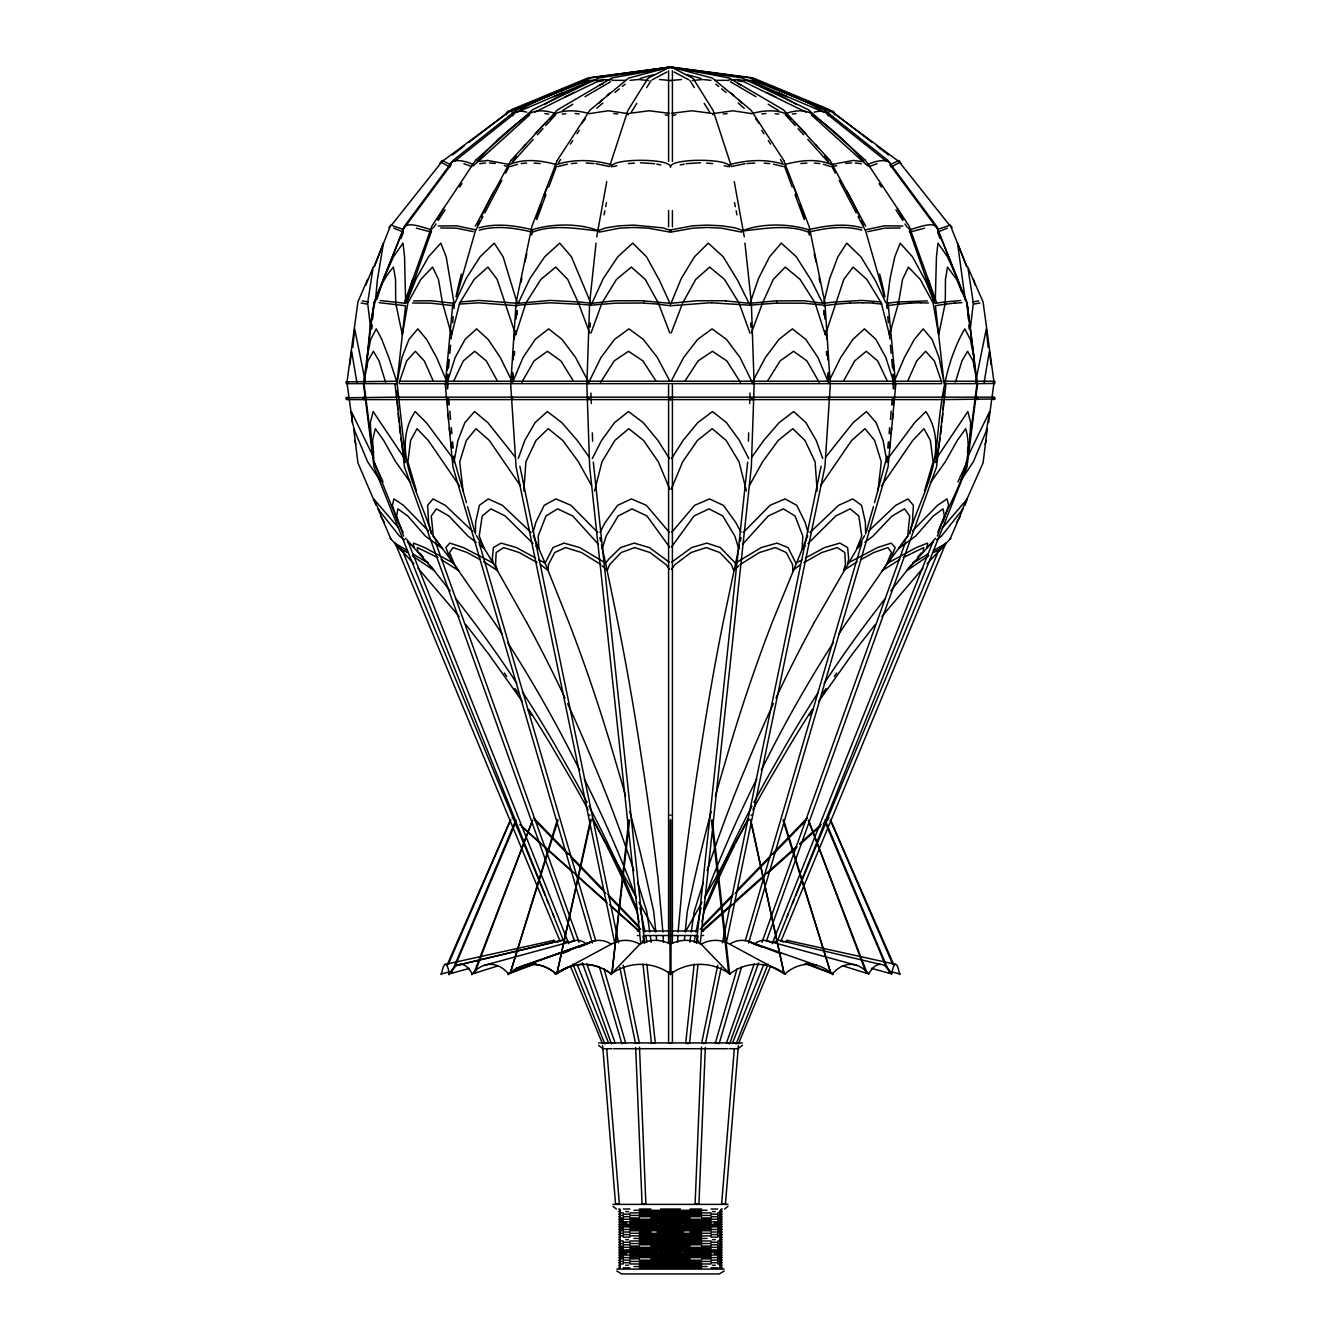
<?xml version="1.0" encoding="UTF-8"?>
<svg xmlns="http://www.w3.org/2000/svg" width="1341" height="1341" viewBox="0 0 1341 1341"><rect width="100%" height="100%" fill="white"/><g stroke="black" fill="none" stroke-linecap="round" stroke-linejoin="round"><path stroke-width="1.5" d="M935.314 300.535L936.437 256.818L937.979 243.14L947.551 256.818L958.094 280.621L961.665 291.668M475.385 533.969L475.619 522.269L479.391 505.339L488.258 498.919L502.406 505.339L531.053 532.511M349.817 364.819L351.644 351.292L356.857 382.42M928.643 555.811L906.818 570.629L927.402 547.581L927.536 543.105L916.305 547.581L887.658 563.136L846.674 622.308A1269.357 1099.302 -90 0 0 838.946 633.975M588.9 382.42L588.766 383.643L588.062 382.42M589.571 304.91L586.855 384.733L589.638 466.601L628.309 827.313M747.675 462.159L696.398 943.343M748.395 441.223L748.68 432.858M749.669 403.557L750.038 393.097M705.316 1047.572L698.929 1204.101L696.515 1204.134L695.107 1203.95L701.511 1047.12M677.557 942.27L677.892 936.152M678.11 932.062L682.955 878.506A1220.411 315.873 90 0 1 696.264 778.92L701.192 746.635A1269.357 328.528 -90 0 1 723.151 622.308L739.478 544.915M967.397 452.37L969.744 440.468L970.666 422.65L967.867 411.553L936.336 458.639M366.261 369.948C369.965 334.714 368.591 295.288 393.449 267.11L395.545 279.397L395.712 303.016L402.334 334.831L407.882 303.016L420.789 279.397L432.59 267.11L438.457 279.397L442.513 303.016L451.548 334.831L459.712 303.016L474.161 279.397L487.94 267.11L497.176 279.397L514.408 331.076M512.865 378.279L513.134 374.139M514.341 355.516L514.609 351.376M515.933 330.791L515.682 334.831L525.907 303.016L540.909 279.397L555.744 267.11L567.712 279.397L578.44 303.016L589.654 332.954M516.972 314.649L517.24 310.609M937.879 532.293C949.981 499.288 976.298 465.31 965.704 428.684L957.306 440.468L945.288 461.824L930.285 482.911M515.95 304.793L510.686 384.733L516.084 466.718L614.698 942.907M657.593 1224.367L618.737 1224.367M657.593 1252.477L618.737 1252.477M523.845 491.007L525.907 461.824L535.998 440.468L548.218 428.684L562.801 440.468L578.44 461.824L591.565 485.543M371.876 328.863L372.195 324.891M372.681 318.923L373.955 303.016M734.281 1048.913L721.642 1203.866L725.431 1204.184L738.355 1045.712M375.53 300.568L377.257 280.621L383.459 243.14L374.156 266.742L390.03 226.981M591.381 305.195L578.323 304.072M578.558 301.96L550.061 300.401L517.525 303.351M447.76 388.572L447.961 374.139M448.514 367.937L449.285 359.656M449.838 353.454L450.593 345.173M451.163 338.971L451.917 330.791M452.655 322.712L453.208 316.66M453.945 308.581L454.314 304.558M874.55 502.724L887.072 456.191M887.809 447.995L888.379 441.86M889.117 433.663L889.686 427.511M890.441 419.314L891.178 411.117M891.748 404.965L892.301 398.813M893.24 388.572L893.039 374.139M452.923 302.647L445.279 384.733L452.923 466.819L592.404 943.025M834.37 114.857C835.594 111.471 831.034 109.325 828.788 112.141M986.389 430.578L989.624 411.553L967.716 456.694M961.883 510.418L983.087 462.88L987.294 428.684L973.348 461.824L960.709 480.715M684.363 940.225L684.765 936.152M685.184 932.062L687.263 911.662L694.571 878.506A1220.411 610.205 90 0 1 711.199 811.623M923.128 552.526L923.647 547.581L903.231 557.554M589.638 302.865L596.041 243.073M596.711 236.888L606.752 181.555M697.99 964.38L689.542 1043.281L687.615 1043.6L685.704 1043.047L694.169 964.112M700.22 943.611L712.239 831.47M712.691 827.313L751.362 466.601L754.145 384.733L751.429 304.91M405.502 306.569L397.02 382.42L405.502 458.253M629.616 820.139L611.949 973.532L628.761 819.971M935.498 458.253C939.823 414.151 941.969 368.121 964.782 328.863L970.314 339.39L973.952 357.494L974.739 369.948M945.908 384.733L936.538 466.903L766.415 941.131M877.902 491.007L881.288 461.824L874.65 440.468L865.012 428.684L851.636 440.468L820.508 485.861M970.297 328.863L973.348 303.016L967.816 267.11L983.087 301.96L994.033 382.42L988.552 422.65M969.744 440.468L977.12 382.42L973.046 360.913L967.615 351.292L961.95 360.913L955.345 382.42M373.737 304.575L363.545 384.733L374.005 466.953L563.606 940.846M886.954 302.546L890.072 278.459L894.816 256.818L900.197 243.14L912.467 256.818L925.441 280.621L934.526 302.714M872.119 142.397L829.358 109.576L752.737 77.845L670.751 67.05L588.263 77.845L511.642 109.576L468.881 142.397M570.864 942.086A33.123 20.165 90 0 1 586.704 944.198A33.123 26.284 90 0 1 611.245 944.198A33.123 30.608 -90 0 1 639.825 944.198A33.123 32.838 -90 0 1 670.5 944.198A33.123 32.838 -90 0 1 701.175 944.198A33.123 30.608 -90 0 1 729.755 944.198L785.591 974.32L784.887 973.834A51.377 47.471 -90 0 0 767.119 965.436A51.377 47.471 -90 0 0 729.755 973.935A51.377 50.941 -90 0 0 670.5 973.935A51.377 50.941 -90 0 0 611.245 973.935A51.377 47.471 -90 0 0 556.029 973.935A51.377 40.766 -90 0 0 508.608 973.935A51.377 31.279 90 0 0 472.216 973.935A51.377 19.662 90 0 0 449.352 973.935A51.377 6.705 90 0 0 441.541 973.935L449.587 971.772M689.794 942.27L690.682 936.152M691.269 932.062L694.202 911.662L703.321 882.412M984.143 382.42L989.356 351.292L991.183 364.819M512.765 398.981L511.675 398.378L512.698 397.322M752.938 382.42L752.234 383.643L752.1 382.42M694.135 942.27L695.225 936.152M695.945 932.062L701.025 907.756M466.45 502.724L454.314 460.298L457.935 440.468L464.858 422.65L474.546 411.553L487.873 422.65L515.195 456.996M712.943 114.857L712.892 113.717M832.862 973.6L832.677 974.555L832.862 973.6L805.924 963.341M696.867 942.27L698.074 936.152M610.021 165.178L627.906 110.415L647.669 78.767M604.053 214.845L604.858 210.755M605.663 206.682L606.484 202.592M367.048 357.494L370.686 339.39L376.218 328.863L381.783 339.39L388.806 357.494L397.02 382.42L401.948 357.494L408.971 339.39L417.805 328.863L426.639 339.39L436.579 357.494L446.385 380.509M531.69 235.061L532.511 230.987M701.946 921.87L704.025 911.662L718.642 878.506A1220.411 1220.411 0 0 1 734.751 844.847M516.084 302.748L531.908 226.361L557.068 160.752M721.207 967.515L705.483 1043.399L702.6 1043.399L701.678 1042.946L717.753 965.285M722.413 942.807L821.111 466.215M726.302 942.907L824.916 466.718L830.314 384.733L825.05 304.793M975.544 382.42L986.305 328.863L988.183 347.436M591.113 820.139L556.951 973.449L590.493 819.887M938.298 231.071C937.258 219.052 918.183 227.719 910.455 229.462M740.282 541.261L741.104 537.607M952.06 227.601L950.266 225.104L937.946 229.294M671.003 815.11L669.997 815.11M900.984 163.166L898.923 160.451L889.821 164.96M590.04 815.11L589.37 814.909M823.86 302.546L829.71 278.459L837.89 256.818L846.758 243.14L860.905 256.818L875.388 280.621L885.814 302.714M985.149 444.357L986.138 440.468M594.583 491.007L601.958 461.824L614.815 440.468L628.795 428.684L643.579 440.468L658.33 461.824L669.746 489.18M899.861 974.555L900.113 973.6M456.594 296.596L475.351 230.987L482.928 216.521M866.185 532.008L873.444 506.63M533.098 532.025L535.897 522.269L544.195 505.339L555.945 498.919L570.998 505.339L597.751 532.511M741.539 967.129L719.178 1043.499L716.312 1043.281L715.39 1042.845L737.097 968.738M745.311 940.695L862.045 542.116M748.596 943.025L888.077 466.819L895.721 384.733L888.077 302.647M924.519 491.007L933.118 461.824L930.386 440.468L923.999 428.684L912.718 440.468L881.339 486.146M643.998 300.904L670.651 303.351M590.845 305.195L615.268 303.167L643.965 303.016M602.344 548.553L606.132 536.082L618.218 516L631.98 508.859L646.982 516L669.494 546.994M558.04 820.139L510.116 973.449L557.353 819.887M365.758 285.298L373.184 267.11L367.652 303.016L370.703 328.863M447.19 382.42L455.169 357.494L465.092 339.39L476.591 328.863L488.107 339.39L500.277 357.494L512.597 382.42L523.04 357.494L535.21 339.39L548.603 328.863L562.013 339.39L575.574 357.494L587.827 380.643M377.022 298.959L383.761 278.459L403.49 229.009L450.492 165.463M942.924 522.269L948.623 505.339L947.081 498.919L937.51 505.339L912.4 531.036M750.256 302.68L758.503 278.459L769.55 256.818L781.3 243.14L796.353 256.818L811.389 280.621L822.452 302.714M826.592 331.076L843.824 279.397L853.06 267.11L866.839 279.397L881.288 303.016L889.452 334.831L898.487 303.016L902.543 279.397L908.41 267.11L920.211 279.397L933.118 303.016L938.666 334.831L945.288 303.016L945.455 279.397L947.551 267.11L956.552 279.397L967.045 303.016L973.952 357.494M399.232 382.42L406.641 360.913L415.358 351.292L424.292 360.913L433.059 380.626M937.409 536.082L944.366 516L943.109 508.859L933.269 516L915.652 536.082L898.554 548.553L907.656 536.082L909.734 516L904.588 508.859L892.083 516L873.041 536.082L864.878 542.317M407.077 300.686L431.5 230.987M404.462 302.563L431.919 226.009L475.619 160.249M758.637 962.804L729.672 1043.566L726.453 1043.047L754.195 963.911M761.99 942.237L905.544 541.999M518.28 458.488L524.784 440.468L535.059 422.65L547.329 411.553L561.862 422.65L577.317 440.468L589.034 456.996M591.046 332.954L601.958 303.016L616.491 279.397L631.36 267.11L645.256 279.397L658.33 303.016L669.779 332.954M536.769 219.505L545.971 194.629M548.804 186.986L556.599 165.949M751.346 332.954L762.56 303.016L773.288 279.397L785.256 267.11L800.091 279.397L815.093 303.016L825.318 334.831L825.067 330.791M964.9 505.339L967.297 498.919L942.237 528.119M473.893 973.298L532.612 820.139L474.597 973.449M704.746 898.017L712.188 878.506A1220.411 1056.909 90 0 1 756.726 778.92M950.132 538.998L963.039 508.859L941.533 536.082L936.538 539.82M671.221 332.954L682.67 303.016L695.744 279.397L709.64 267.11L724.509 279.397L739.042 303.016L749.954 332.954M400.892 238.732L403.172 232.915M374.005 302.513L404.647 225.908L453.409 160.115L517.056 109.576L591.079 77.845L670.265 67.05L749.921 77.845L824.045 109.644L887.591 160.115L936.353 225.908L966.995 302.513M768.091 964.112L736.276 1043.6L732.588 1042.778L763.599 965.084M772.131 943.746L932.9 541.932M777.394 940.846L966.995 466.953L977.455 384.733L967.263 304.575M406.474 302.68L416.313 278.459L428.533 256.818L440.803 243.14L446.184 256.818L453.962 302.563M786.849 917.026L788.458 913.171M792.447 903.499L794.056 899.627M795.666 895.754L937.426 553.498M770.522 966.358L738.522 1043.616L735.723 1042.946M780.931 941.248L945.74 543.356M671.254 489.18L682.67 461.824L697.421 440.468L712.205 428.684L726.185 440.468L739.042 461.824L746.417 491.007M451.33 973.298L515.95 819.887M454.398 967.783L515.866 822.134M894.615 380.509L904.421 357.494L914.361 339.39L923.195 328.863L932.029 339.39L939.052 357.494L943.98 382.42L935.498 306.569M703.673 909.818L716.999 878.506M367.585 279.397L357.913 301.96L346.967 382.42L352.448 422.65L354.611 430.578M807.684 535.797L772.215 622.308A1269.357 634.679 -90 0 0 729.789 746.619L720.285 778.92A1220.411 610.205 90 0 0 715.407 796.168M446.855 965.537L510.502 819.887M448.447 963.961L510.686 819.971M907.941 380.626L916.708 360.913L925.642 351.292L934.359 360.913L941.768 382.42M383.761 278.459L393.449 256.818L403.021 243.14L404.563 256.818L405.636 302.563M957.943 481.888L967.045 461.824M455.152 302.68L466.182 278.459L480.095 256.818L494.242 243.14L503.11 256.818L517.056 302.563M592.219 302.68L603.333 278.459L617.765 256.818L632.717 243.14L646.53 256.818L659.588 280.621L670.5 304.558L681.278 278.459L694.47 256.818L708.283 243.14L723.235 256.818L737.785 280.621L748.714 302.714M518.514 302.68L529.963 278.459L544.647 256.818L559.7 243.14L571.45 256.818L590.66 302.714M453.929 380.626L463.299 360.913L474.714 351.292L486.314 360.913L497.209 380.626M589.638 380.643L600.969 357.494L614.547 339.39L628.929 328.863L643.311 339.39L657.358 357.494L669.561 380.643M670.651 305.748L711.669 302.664M592.303 458.488L601.573 440.468L614.496 422.65L628.493 411.553L643.261 422.65L657.945 440.468L669.461 458.639M761.286 770.103L773.204 746.635A1269.357 1099.302 -90 0 1 833.499 642.373M484.822 212.917L501.852 180.398M505.624 173.173L509.412 165.949M671.439 380.643L683.642 357.494L697.689 339.39L712.071 328.863L726.453 339.39L740.031 357.494L751.362 380.643M753.173 380.643L765.426 357.494L778.987 339.39L792.397 328.863L805.79 339.39L817.96 357.494L828.403 382.42L840.723 357.494L852.893 339.39L864.409 328.863L875.908 339.39L885.831 357.494L893.81 382.42M646.831 964.112L655.296 1043.047L651.458 1043.281L652.413 1042.845M599.98 532.293L605.361 522.269L617.614 505.339L631.427 498.919L646.379 505.339L669.243 532.293M475.334 226.16L510.971 160.467M623.247 965.285L639.322 1042.946L635.517 1043.399L636.455 1042.946M843.791 380.626L854.686 360.913L866.286 351.292L877.701 360.913L887.072 380.626M749.435 485.543L762.56 461.824L778.199 440.468L792.782 428.684L805.002 440.468L815.093 461.824L817.155 491.007M672.411 971.957L672.411 1043.164L668.589 1043.164L669.997 1042.728M828.302 397.322L829.325 398.378L828.235 398.981M685.704 931.308L702.014 902.225M705.081 896.76L748.915 818.597M814.339 622.308L864.627 535.595M956.535 522.688L960.34 516M521.733 382.42L534.087 360.913L547.43 351.292L560.89 360.913L573.244 380.777M728.733 973.449L729.571 973.298L728.733 973.449L711.384 820.139M558.594 162.697L560.588 159.445M767.756 380.777L780.11 360.913L793.57 351.292L806.913 360.913L819.267 382.42M631.36 112.074L636.824 103.341M646.647 87.618L651.005 80.628M603.903 968.738L625.61 1042.845L621.822 1043.499L622.76 1043.047M600.533 382.42L614.161 360.913L628.527 351.292L642.926 360.913L655.833 380.777M671.539 458.639L683.055 440.468L697.739 422.65L712.507 411.553L726.504 422.65L739.427 440.468L748.697 458.488M671.506 546.994L694.018 516L709.02 508.859L722.782 516L734.868 536.082L738.656 548.553M433.746 227.467L436.009 223.947M438.256 220.427L445.028 209.883M459.678 187.036L461.941 183.516M570.428 144.074L572.641 140.637M577.049 133.748L579.262 130.312M685.167 380.777L698.074 360.913L712.473 351.292L726.839 360.913L740.467 382.42M557.202 160.467L590.04 110.063L628.594 78.096L669.947 67.117M670.282 166.921C671.623 158.204 610.49 158.02 611.563 166.921M809.293 715.273L812.797 710.11M818.647 701.527L852.34 654.073L875.271 624.453M751.966 456.996L763.683 440.468L779.138 422.65L793.671 411.553L805.941 422.65L816.216 440.468L822.72 458.488M750.155 305.195L711.585 302.815M887.859 458.639L914.663 422.65L925.86 411.553C951.691 450.509 920.01 495.583 909.466 533.969L912.4 522.269L913.389 505.339L908.008 498.919L895.721 505.339L868.314 531.371M776.841 300.904L803.862 300.753L823.475 303.351M749.619 305.195L777.193 303.016M825.805 456.996L853.127 422.65L866.454 411.553L876.142 422.65L883.065 440.468L886.686 460.298M773.807 940.862L773.908 941.332M671.623 569.12L674.992 564.595L691.017 552.526L706.271 547.581L719.782 552.526L731.365 564.595L733.812 570.629L738.79 565.801M884.624 599.209L866.99 622.308A1269.357 1226.11 -90 0 0 824.162 683.34M671.757 532.293L694.621 505.339L709.573 498.919L723.386 505.339L735.639 522.269L741.02 532.293M908.259 535.595L887.658 563.136L890.642 558.946L895.168 547.581L891.212 543.105L877.517 547.581L847.797 563.136L848.685 558.946L847.629 547.581L839.868 543.105L824.614 547.581L805.338 558.007M890.793 590.979L911.528 564.645M366.294 398.981L365.456 399.601L366.495 398.981M391.321 225.372L442.01 161.591L508.91 111.94L586.855 80.728M586.805 963.911L615.083 1042.778L611.328 1043.566L612.25 1043.164M881.892 616.407L923.01 568.148M917.562 557.303L921.217 552.928M927.402 547.581L935.482 538.261M511.759 163.233L533.215 139.397M628.108 113.717L628.057 114.857M824.112 305.195L803.779 303.167L777.093 303.167M430.444 230.484L432.623 228.054M537.389 134.804L542.971 128.669M545.77 125.601L555.526 114.857M743.249 532.511L770.002 505.339L785.055 498.919L796.805 505.339L805.103 522.269L807.902 532.025M511.089 160.249L557.588 109.811L612.016 77.912L669.98 67.603A1.911 0.955 -81.4 0 1 671.321 67.603A1.911 1.341 79.5 0 0 669.427 67.603A1.911 1.643 -75.2 0 1 671.992 67.989A1.911 1.827 63 0 0 668.874 67.989M927.117 563.74L950.803 538.261M742.528 544.396L768.242 516L783.412 508.859L795.045 516L802.823 536.082L802.169 548.553L805.069 546.055M937.527 552.526L942.153 547.581L933.755 552.526M729.437 166.921C730.51 158.02 669.377 158.204 670.718 166.921M639.825 944.198L611.245 973.935A51.377 47.471 90 0 0 604.489 969.577M657.442 1212.214L657.509 1211.024M657.509 1214.695L657.509 1213.588M657.509 1216.136L657.509 1217.242M657.509 1218.701L657.509 1219.807M657.509 1221.249L657.509 1222.355M657.509 1228.926L657.509 1230.032M657.509 1231.474L657.509 1232.58M657.509 1234.038L657.509 1235.145M657.442 1237.777L657.509 1236.586M657.509 1240.257L657.509 1239.151M657.509 1241.699L657.509 1242.805M657.509 1244.264L657.509 1245.37M657.509 1246.812L657.509 1247.918M657.509 1254.489L657.509 1255.595M657.509 1257.037L657.509 1258.143M657.509 1259.585L657.509 1260.708M657.442 1263.339L657.509 1262.149M657.509 1265.803L657.509 1264.697M657.509 1267.262L657.509 1268.368M719.564 1212.13L719.564 1211.024M719.564 1214.695L719.564 1213.588M719.564 1217.242L719.564 1216.136M719.564 1230.032L719.262 1228.842M719.564 1232.58L719.262 1231.39M719.564 1235.145L719.564 1234.038M719.564 1237.693L719.564 1236.586M719.564 1240.257L719.564 1239.151M719.564 1242.805L719.564 1241.699M719.564 1245.37L719.564 1244.264M719.564 1255.595L719.262 1254.388M719.564 1258.143L719.262 1256.953M719.564 1260.708L719.564 1259.585M719.564 1263.256L719.564 1262.149M719.564 1265.803L719.564 1264.697M719.564 1268.368L719.564 1267.262M702.5 925.843L733.091 894.346M737.466 889.837L807.399 817.859M700.22 929.33L732.27 896.341M735.186 893.341L770.153 857.352M773.07 854.351L806.578 819.854M348.006 383.04L346.364 383.476L345.928 381.816L397.02 381.213M348.006 398.981L346.364 399.434L345.928 397.774L397.02 397.171M992.994 397.774L994.636 397.322L995.072 398.981L943.98 399.601M715.39 1042.845L716.815 1042.778M364.92 398.981C362.288 401.495 362.288 395.26 364.92 397.774M976.08 397.774C978.712 395.26 978.712 401.495 976.08 398.981M889.67 973.298L825.05 819.887M835.896 301.96L862.095 300.401L880.802 301.96M823.525 305.748L836.432 304.072M809.947 532.511L838.594 505.339L852.742 498.919L861.609 505.339L865.381 522.269L865.615 533.969M515.011 111.99L512.346 114.287L512.899 115.846M473.205 165.949L529.695 114.857M702.114 930.654L731.499 904.454M734.6 901.705L796.47 846.54M799.571 843.791L821.228 824.48M825.872 820.34L828.956 817.591M702.617 931.224L764.504 876.075M767.588 873.309L796.99 847.11M800.074 844.361L820.189 826.425M823.273 823.676L827.917 819.535M508.138 973.6L508.323 974.555L508.138 973.6L535.076 963.341M475.737 160.115L532.712 109.644L599.058 77.912L670.282 67.05M749.887 820.139L750.742 819.971L784.049 973.449L750.507 819.887M783.379 973.449L784.234 973.298M596.779 108.269L602.83 103.006M807.952 543.558L835.795 516L850.127 508.859L858.81 516L861.76 536.082L856.715 548.553L861.609 544.815M917.579 558.946L912.701 563.136L928.475 553.783M828.101 115.846L828.654 114.287L825.989 111.99M643.915 303.167L658.381 304.072M614.932 92.462L619.324 88.892M622.241 86.511L625.174 84.131M671.791 562.097L691.621 547.581L706.808 543.105L720.402 547.581L735.404 563.136L761.219 547.581L776.959 543.105L788.022 547.581L795.867 563.136L802.035 559.784M800.359 564.595L792.816 570.629L792.581 564.595L786.245 552.526L775.349 547.581L759.442 552.526L740.048 564.595M454.616 161.272L515.061 113.147M891.162 166.921C891.43 156.612 873.946 161.272 868.063 164.474M937.309 551.369L946.327 543.105L933.403 550.682M742.394 1045.343L738.07 1048.712L729.018 1048.712M724.559 1209.029L728.012 1206.33M452.42 155.02L463.936 146.186M725.632 300.904L749.753 303.351M926.53 547.312L933.202 542.317M572.909 964.112L604.724 1043.6L605.646 1043.281M604.791 1043.616L608.462 1042.728L577.401 965.084M891.262 166.921L899.073 162.747M782.96 820.139L830.884 973.449L783.647 819.887M562.466 110.582L572.858 104.196M584.978 96.736L610.541 81.751M724.174 1271.017L719.346 1273.95L621.654 1273.95L616.826 1271.017M635.684 1047.572L642.071 1204.101L643.026 1203.95M639.489 1047.12L645.893 1203.95L642.071 1204.101M836.298 304.223L850.093 303.016M642.356 940.862L642.842 941.583M899.71 559.566L882.378 570.629L886.435 564.595L891.497 552.526L887.876 547.581L873.829 552.526L860.989 559.566M803.93 562.583L821.798 552.526L837.304 547.581L844.813 552.526L845.467 564.595L843.489 570.629L857.318 561.577M532.31 964.347A51.377 40.766 90 0 1 556.029 973.935L611.245 944.198M652.212 79.806L666.846 72.028M529.008 113.868C536.467 109.342 546.189 110.565 554.101 113.147M648.306 78.096L669.511 67.301M866.403 973.449L808.388 820.139L867.107 973.298M564.963 97.139L597.063 81.751L603.567 80.728M534.741 112.242L574.25 92.462M898.084 301.96L927.402 300.904M886.837 305.748L898.906 304.072M553.95 96.619L588.582 81.751M830.314 819.971L892.553 963.961M516.972 112.309L563.153 92.462M937.728 232.01L947.266 228.154M849.825 303.167L862.514 302.664M898.604 304.223L910.74 303.016M560.102 953.82L592.823 941.348M508.608 973.935L535.931 963.525M563.27 953.116L569.12 950.886M578.893 947.165L586.704 944.198M554.889 113.868C565.265 109.442 577.334 110.398 587.961 113.281M590.61 942.086L515.916 968.688L594.734 940.795L523.945 965.436M869.437 166.452L877.064 163.703M786.899 113.147C794.811 110.565 804.533 109.342 811.992 113.868M532.31 229.831C552.71 223.126 581.173 223.36 599.109 231.071C579.329 229.076 553.665 223.796 532.712 232.127M729.051 164.859C746.753 159.847 765.946 158.707 783.63 164.356M944.768 301.96L960.726 300.552M935.398 305.748L945.791 304.072M556.766 973.298L557.621 973.449M862.146 302.815L873.209 303.016M910.355 303.167L920.731 302.664M438.205 225.975L456.543 225.808L475.619 229.831M509.966 164.356C524.515 158.355 540.775 160.4 555.576 164.356M510.318 166.569L517.576 164.273M910.12 232.01L924.653 228.154M472.216 973.935L498.131 965.872M945.371 304.223L955.027 303.016M588.934 113.717L608.144 110.767L628.728 113.717M814.188 112.141L821.061 110.767L826.609 112.141M753.039 113.281C763.666 110.398 775.735 109.442 786.111 113.868M928.475 303.016L920.261 302.815M961.899 302.664L954.524 303.167M449.352 973.935L469.484 968.319M719.262 1219.891L719.564 1218.701M719.262 1222.439L719.564 1221.249M719.262 1248.002L719.564 1246.812M640.21 78.415L654.341 74.526M972.745 301.96L978.679 300.904M973.935 304.072L979.902 303.016M483.984 965.436L574.032 940.795M993.43 381.38L995.072 381.816L994.636 383.476L977.254 383.643M881.758 304.072L872.756 303.167M620.33 1210.856L619.374 1210.303L620.33 1209.75M620.33 1213.421L619.374 1212.867L620.33 1212.298M620.33 1215.969L619.374 1215.415L620.33 1214.862M620.33 1218.516L619.374 1217.963L620.33 1217.41M620.33 1221.081L619.374 1220.528L620.33 1219.975M620.33 1223.629L619.374 1223.076L620.33 1222.523M620.33 1226.194L619.374 1225.64L620.33 1225.087M620.33 1228.742L619.374 1228.188L620.33 1227.635M620.33 1231.306L619.374 1230.753L620.33 1230.2M620.33 1233.854L619.374 1233.301L620.33 1232.748M620.33 1236.419L619.374 1235.866L620.33 1235.312M720.67 1209.75L721.626 1210.303L720.67 1210.856M620.33 1238.967L619.374 1238.413L620.33 1237.86M720.67 1212.298L721.626 1212.867L720.67 1213.421M620.33 1241.531L619.374 1240.978L620.33 1240.425M720.67 1214.862L721.626 1215.415L720.67 1215.969M620.33 1244.079L619.374 1243.526L620.33 1242.973M720.67 1217.41L721.626 1217.963L720.67 1218.516M620.33 1246.644L619.374 1246.091L620.33 1245.538M720.67 1219.975L721.626 1220.528L720.67 1221.081M620.33 1249.192L619.374 1248.639L620.33 1248.085M720.67 1222.523L721.626 1223.076L720.67 1223.629M620.33 1251.756L619.374 1251.203L620.33 1250.65M720.67 1225.087L721.626 1225.64L720.67 1226.194M620.33 1254.304L619.374 1253.751L620.33 1253.198M720.67 1227.635L721.626 1228.188L720.67 1228.742M620.33 1256.869L619.374 1256.316L620.33 1255.763M720.67 1230.2L721.626 1230.753L720.67 1231.306M620.33 1259.417L619.374 1258.864L620.33 1258.311M720.67 1232.748L721.626 1233.301L720.67 1233.854M620.33 1261.982L619.374 1261.428L620.33 1260.875M720.67 1235.312L721.626 1235.866L720.67 1236.419M620.33 1264.529L619.374 1263.976L620.33 1263.423M720.67 1237.86L721.626 1238.413L720.67 1238.967M620.33 1267.094L619.374 1266.541L620.33 1265.988M720.67 1240.425L721.626 1240.978L720.67 1241.531M720.67 1242.973L721.626 1243.526L720.67 1244.079M720.67 1245.538L721.626 1246.091L720.67 1246.644M720.67 1248.085L721.626 1248.639L720.67 1249.192M720.67 1250.65L721.626 1251.203L720.67 1251.756M720.67 1253.198L721.626 1253.751L720.67 1254.304M720.67 1255.763L721.626 1256.316L720.67 1256.869M720.67 1258.311L721.626 1258.864L720.67 1259.417M720.67 1260.875L721.626 1261.428L720.67 1261.982M720.67 1263.423L721.626 1263.976L720.67 1264.529M720.67 1265.988L721.626 1266.541L720.67 1267.094M832.493 164.356L853.278 160.451L861.375 161.44M833.063 166.569L836.667 165.613M629.767 113.281L649.228 110.767L669.092 113.281M865.381 229.831L884.457 225.808L902.795 225.975M867.778 231.641L884.708 228.154L900.297 227.987M712.272 113.717L732.856 110.767L752.066 113.717M588.548 80.544L595.588 80.192M671.908 113.281L691.772 110.767L711.233 113.281M672.495 115.561L675.83 114.723M611.429 973.298L612.267 973.449M514.391 112.141L519.939 110.767L526.812 112.141M557.37 164.356C575.054 158.707 594.247 159.847 611.949 164.859M557.839 166.569L567.478 164.189M605.277 1042.946L602.478 1043.616L570.478 966.358M808.204 229.831C825.654 225.606 844.361 222.857 861.928 227.853M808.774 232.127C825.972 227.97 844.394 225.238 861.71 230.183M559.901 940.795L456.745 965.436L561.946 940.359M479.072 227.853C496.639 222.857 515.346 225.606 532.796 229.831M479.29 230.183C496.606 225.238 515.028 227.97 532.226 232.127M745.412 80.192L752.452 80.544M785.424 164.356C800.225 160.4 816.485 158.355 831.034 164.356M445.447 964.347L554.001 940.359M613.055 166.569L616.843 165.748M731.197 166.569L745.076 163.703M680.205 164.926L684.228 164.122M578.323 304.223L550.028 302.815L516.888 305.195M605.596 80.41L611.68 79.437M596.98 80.544L603.567 79.505L608.848 80.292M935.163 303.351L945.187 301.826M732.152 80.292L737.433 79.505L744.02 80.544M591.247 303.351L615.167 300.753L644.049 300.753M592.554 80.728L596.661 80.158M886.552 303.351L898.369 301.826M792.397 114.069L796.101 113.599M670.349 303.351L696.951 300.753L725.833 300.753M517.794 303.351L478.905 300.401L460.198 301.96M517.475 305.748L478.854 302.815L459.242 304.072M479.625 161.44L487.722 160.451L508.507 164.356M479.676 163.703L485.61 162.982M612.183 80.343L626.381 80.343M749.468 303.351L776.942 300.753M823.206 303.351L836.046 301.826M714.619 80.343L728.817 80.343M562.181 114.102L565.818 113.717M630.035 80.343L638.215 79.505L648.658 80.544M761.872 113.918L765.795 113.516M845.769 163.518L851.485 162.931M692.342 80.544L702.785 79.505L710.965 80.343M624.185 1042.778L625.61 1042.845M670.383 80.544L681.513 79.505M521.18 163.552L526.56 163.066M440.703 227.987L456.292 228.154L473.222 231.641M723.252 113.968L727.107 113.633M800.845 163.552L806.846 163.066M571.249 163.568L576.764 163.149M747.021 163.568L754.832 163.015M628.326 163.568L634.377 163.149M686.24 163.703L700.589 162.747M454.448 303.351L430.796 300.753L413.598 300.904M454.163 305.748L430.645 303.167L412.525 303.016M399.232 381.213L941.768 381.213M943.98 381.213L994.033 381.213M346.967 383.643L363.746 383.643M365.221 383.643L397.02 383.643M399.232 383.643L941.768 383.643M943.98 383.643L975.779 383.643M399.232 397.171L941.768 397.171M943.98 397.171L994.033 397.171M346.967 399.601L397.02 399.601M399.232 399.601L941.768 399.601M637.31 930.989L638.45 930.989M643.512 930.989L697.488 930.989M702.55 930.989L703.69 930.989M637.31 935.515L638.45 935.515M643.512 935.515L697.488 935.515M702.55 935.515L703.69 935.515M598.606 1042.912L742.394 1042.912M611.982 1048.712L602.93 1048.712L598.606 1045.343M613.524 1048.712L727.476 1048.712M612.988 1204.386L728.012 1204.386M618.737 1209.029L619.81 1209.029M623.263 1209.029L629.935 1209.029M639.372 1209.029L650.938 1209.029M660.627 1209.029L680.373 1209.029M690.062 1209.029L701.628 1209.029M711.065 1209.029L717.737 1209.029M721.19 1209.029L722.263 1209.029M633.907 1210.303L707.093 1210.303M618.737 1211.577L619.81 1211.577M625.677 1211.577L628.527 1211.577M639.372 1211.577L701.628 1211.577M712.473 1211.577L715.323 1211.577M721.19 1211.577L722.263 1211.577M619.81 1212.867L623.263 1212.867M629.935 1212.867L711.065 1212.867M717.737 1212.867L721.19 1212.867M618.737 1214.141L619.81 1214.141M623.263 1214.141L629.935 1214.141M639.372 1214.141L701.628 1214.141M711.065 1214.141L717.737 1214.141M721.19 1214.141L722.263 1214.141M619.81 1215.415L623.263 1215.415M629.935 1215.415L711.065 1215.415M717.737 1215.415L721.19 1215.415M618.737 1216.689L619.81 1216.689M623.263 1216.689L629.935 1216.689M639.372 1216.689L701.628 1216.689M711.065 1216.689L717.737 1216.689M721.19 1216.689L722.263 1216.689M619.81 1217.963L623.263 1217.963M629.935 1217.963L639.372 1217.963M650.938 1217.963L690.062 1217.963M701.628 1217.963L711.065 1217.963M717.737 1217.963L721.19 1217.963M618.737 1219.254L619.81 1219.254M621.738 1219.254L633.187 1219.254M634.796 1219.254L706.204 1219.254M707.813 1219.254L719.262 1219.254M721.19 1219.254L722.263 1219.254M619.81 1220.528L623.263 1220.528M629.935 1220.528L711.065 1220.528M717.737 1220.528L721.19 1220.528M618.737 1221.802L619.81 1221.802M621.738 1221.802L633.187 1221.802M634.796 1221.802L706.204 1221.802M707.813 1221.802L719.262 1221.802M721.19 1221.802L722.263 1221.802M619.81 1223.076L626.783 1223.076M629.935 1223.076L711.065 1223.076M714.217 1223.076L721.19 1223.076M659.034 1224.367L681.966 1224.367M683.558 1224.367L722.263 1224.367M619.81 1225.64L721.19 1225.64M618.737 1226.914L722.263 1226.914M619.81 1228.188L623.263 1228.188M629.935 1228.188L711.065 1228.188M717.737 1228.188L721.19 1228.188M618.737 1229.479L619.81 1229.479M621.738 1229.479L633.187 1229.479M634.796 1229.479L706.204 1229.479M707.813 1229.479L719.262 1229.479M721.19 1229.479L722.263 1229.479M619.81 1230.753L623.263 1230.753M629.935 1230.753L711.065 1230.753M717.737 1230.753L721.19 1230.753M618.737 1232.027L619.81 1232.027M623.263 1232.027L629.935 1232.027M639.372 1232.027L650.938 1232.027M657.442 1232.027L683.558 1232.027M690.062 1232.027L701.628 1232.027M711.065 1232.027L717.737 1232.027M721.19 1232.027L722.263 1232.027M619.81 1233.301L623.263 1233.301M629.935 1233.301L711.065 1233.301M717.737 1233.301L721.19 1233.301M618.737 1234.592L619.81 1234.592M623.263 1234.592L629.935 1234.592M639.372 1234.592L701.628 1234.592M711.065 1234.592L717.737 1234.592M721.19 1234.592L722.263 1234.592M619.81 1235.866L623.263 1235.866M629.935 1235.866L711.065 1235.866M717.737 1235.866L721.19 1235.866M618.737 1237.14L619.81 1237.14M623.263 1237.14L629.935 1237.14M639.372 1237.14L701.628 1237.14M711.065 1237.14L717.737 1237.14M721.19 1237.14L722.263 1237.14M633.907 1238.413L707.093 1238.413M618.737 1239.704L619.81 1239.704M625.677 1239.704L628.527 1239.704M639.372 1239.704L701.628 1239.704M712.473 1239.704L715.323 1239.704M721.19 1239.704L722.263 1239.704M619.81 1240.978L623.263 1240.978M629.935 1240.978L711.065 1240.978M717.737 1240.978L721.19 1240.978M618.737 1242.252L619.81 1242.252M623.263 1242.252L629.935 1242.252M639.372 1242.252L701.628 1242.252M711.065 1242.252L717.737 1242.252M721.19 1242.252L722.263 1242.252M619.81 1243.526L623.263 1243.526M629.935 1243.526L711.065 1243.526M717.737 1243.526L721.19 1243.526M618.737 1244.817L619.81 1244.817M623.263 1244.817L629.935 1244.817M639.372 1244.817L701.628 1244.817M711.065 1244.817L717.737 1244.817M721.19 1244.817L722.263 1244.817M619.81 1246.091L623.263 1246.091M629.935 1246.091L639.372 1246.091M650.938 1246.091L690.062 1246.091M701.628 1246.091L711.065 1246.091M717.737 1246.091L721.19 1246.091M618.737 1247.365L619.81 1247.365M621.738 1247.365L633.187 1247.365M634.796 1247.365L706.204 1247.365M707.813 1247.365L719.262 1247.365M721.19 1247.365L722.263 1247.365M619.81 1248.639L623.263 1248.639M629.935 1248.639L711.065 1248.639M717.737 1248.639L721.19 1248.639M618.737 1249.929L722.263 1249.929M619.81 1251.203L721.19 1251.203M659.034 1252.477L681.966 1252.477M683.558 1252.477L722.263 1252.477M619.81 1253.751L626.783 1253.751M629.935 1253.751L711.065 1253.751M714.217 1253.751L721.19 1253.751M618.737 1255.042L619.81 1255.042M621.738 1255.042L633.187 1255.042M634.796 1255.042L706.204 1255.042M707.813 1255.042L719.262 1255.042M721.19 1255.042L722.263 1255.042M619.81 1256.316L623.263 1256.316M629.935 1256.316L711.065 1256.316M717.737 1256.316L721.19 1256.316M618.737 1257.59L619.81 1257.59M621.738 1257.59L633.187 1257.59M634.796 1257.59L706.204 1257.59M707.813 1257.59L719.262 1257.59M721.19 1257.59L722.263 1257.59M619.81 1258.864L623.263 1258.864M629.935 1258.864L639.372 1258.864M650.938 1258.864L690.062 1258.864M701.628 1258.864L711.065 1258.864M717.737 1258.864L721.19 1258.864M618.737 1260.154L619.81 1260.154M623.263 1260.154L629.935 1260.154M639.372 1260.154L701.628 1260.154M711.065 1260.154L717.737 1260.154M721.19 1260.154L722.263 1260.154M619.81 1261.428L623.263 1261.428M629.935 1261.428L711.065 1261.428M717.737 1261.428L721.19 1261.428M618.737 1262.702L619.81 1262.702M623.263 1262.702L629.935 1262.702M639.372 1262.702L701.628 1262.702M711.065 1262.702L717.737 1262.702M721.19 1262.702L722.263 1262.702M619.81 1263.976L623.263 1263.976M629.935 1263.976L711.065 1263.976M717.737 1263.976L721.19 1263.976M618.737 1265.25L619.81 1265.25M625.677 1265.25L628.527 1265.25M639.372 1265.25L701.628 1265.25M712.473 1265.25L715.323 1265.25M721.19 1265.25L722.263 1265.25M633.907 1266.541L707.093 1266.541M618.737 1267.815L619.81 1267.815M623.263 1267.815L629.935 1267.815M639.372 1267.815L701.628 1267.815M711.065 1267.815L717.737 1267.815M721.19 1267.815L722.263 1267.815M616.826 1269.089L724.174 1269.089M405.837 303.351L380.274 300.552M405.602 305.748L379.101 302.664M640.411 162.747L654.76 163.703M706.623 163.149L712.674 163.568M586.168 163.015L593.979 163.568M764.236 163.149L769.751 163.568M534.154 163.066L540.155 163.552M613.893 113.633L617.748 113.968M814.44 163.066L819.82 163.552M659.487 79.505L670.617 80.544M697.974 1203.95L698.929 1204.101M671.003 1042.728L672.411 1043.164M575.205 113.516L579.128 113.918M489.515 162.931L495.231 163.518M775.182 113.717L778.819 114.102M578.574 301.826L591.532 303.351M855.39 162.982L861.324 163.703M658.213 304.223L670.349 305.748M544.899 113.599L548.603 114.069M744.339 80.158L748.446 80.728M672.126 67.989A1.911 1.827 -63 0 0 668.941 67.989A1.911 1.643 75.2 0 1 671.59 67.603A1.911 1.341 -79.5 0 0 669.662 67.603A1.911 0.955 81.4 0 1 671.02 67.603L741.942 77.912L808.288 109.644L865.263 160.115M737.433 80.728L743.937 81.751L806.259 112.242M729.32 79.437L735.404 80.41M670.668 67.05L728.984 77.912L783.412 109.811L829.911 160.249M656.772 164.122L660.795 164.926M595.924 163.703L609.803 166.569M724.157 165.748L727.945 166.569M786.999 940.359L895.553 964.347M416.347 228.154L430.88 232.01M441.927 162.747L449.738 166.921M781.099 940.795L880.216 964.347M688.587 1042.845L689.542 1043.281M393.734 228.154L403.272 232.01M773.522 164.189L783.161 166.569M665.17 114.723L668.505 115.561M671.053 67.117L712.406 78.096L750.96 110.063L783.798 160.467M463.936 163.703L471.563 166.452M504.333 165.613L507.937 166.569M362.321 300.904L368.255 301.96M361.098 303.016L367.065 304.072M891.413 971.772L899.459 973.935A51.377 6.705 -90 0 0 891.648 973.935A51.377 19.662 -90 0 0 868.784 973.935A51.377 31.279 -90 0 0 832.392 973.935A51.377 40.766 -90 0 0 784.971 973.935M994.033 383.643L992.994 383.04M994.033 399.601L992.994 398.981M346.967 397.171L348.006 397.774M766.968 940.795L857.016 965.436M686.659 74.526L700.79 78.415M718.96 1250.483L719.564 1249.376M871.516 968.319L891.648 973.935M704.545 1042.946L705.483 1043.399M735.354 1043.281L736.276 1043.6M728.75 1043.164L729.672 1043.566M718.24 1043.047L719.111 1043.399M842.869 965.872L868.784 973.935M823.424 164.273L830.682 166.569M430.545 229.462C422.817 227.719 403.742 219.052 402.702 231.071M808.69 229.831C788.29 223.126 759.827 223.36 741.891 231.071C761.671 229.076 787.335 223.796 808.288 232.127M750.39 942.086L817.055 965.436M472.937 164.474C467.054 161.272 449.57 156.612 449.838 166.921M748.177 941.348L780.898 953.82M729.755 944.198A33.123 26.284 -90 0 1 754.296 944.198L762.107 947.165M805.069 963.525L832.392 973.935M754.145 80.728L832.091 111.94L898.99 161.591L949.679 225.372M752.418 81.751L824.028 112.309M403.054 229.294L390.734 225.104L388.94 227.601M777.847 92.462L787.05 96.619M512.212 112.141C509.966 109.325 505.406 111.471 506.63 114.857M766.75 92.462L776.037 97.139M671.489 67.301L692.694 78.096M674.154 72.028L688.788 79.806M535.662 558.007L516.386 547.581L501.132 543.105L493.371 547.581L492.315 558.946L493.203 563.136L526.661 622.308M538.965 559.784L545.133 563.136L568.785 622.308A1269.357 634.679 90 0 1 611.211 746.619L620.715 778.92A1220.411 610.205 -90 0 1 625.593 796.168M480.011 559.566L467.171 552.526L453.124 547.581L449.503 552.526L454.565 564.595L458.622 570.629L441.29 559.566M483.682 561.577L497.511 570.629L495.533 564.595L496.187 552.526L503.696 547.581L519.202 552.526L537.07 562.583M437.769 557.554L417.353 547.581L417.872 552.526M556.113 973.834L555.409 974.32L556.113 973.834A51.377 47.471 90 0 1 571.97 965.922M730.459 81.751L756.022 96.736M698.644 940.862L698.158 941.583M398.847 547.581L407.245 552.526M751.63 814.909L750.96 815.11M768.142 104.196L778.534 110.582M600.952 564.595L581.558 552.526L565.651 547.581L554.755 552.526L548.419 564.595L548.184 570.629L540.641 564.595M407.597 550.682L394.673 543.105L403.473 552.526M412.525 553.783L428.299 563.136L423.421 558.946M412.358 555.811L434.182 570.629L405.518 538.261M451.179 164.96L442.077 160.451L440.016 163.166M404.462 539.82L399.467 536.082L377.961 508.859L390.868 538.998M407.798 542.317L414.47 547.312M476.122 542.317L467.959 536.082L448.917 516L436.412 508.859L431.266 516L433.344 536.082L442.446 548.553L425.348 536.082L407.731 516L397.891 508.859L396.634 516L403.591 536.082M479.391 544.815L484.285 548.553L479.24 536.082L482.19 516L490.873 508.859L505.205 516L533.048 543.558M877.064 146.186L888.58 155.02M612.988 1206.33L616.441 1209.029M398.864 547.581L403.691 551.369M825.939 113.147L886.384 161.272M669.209 562.097L649.379 547.581L634.192 543.105L620.598 547.581L608.948 558.946L605.596 563.136L617.849 622.308A1269.357 328.528 -90 0 1 639.808 746.619L644.736 778.92A1220.411 315.873 90 0 1 658.045 878.506L662.89 932.062M715.826 84.131L718.759 86.511M721.676 88.892L726.068 92.462M535.931 546.055L538.831 548.553L538.177 536.082L545.955 516L557.588 508.859L572.758 516L598.472 544.396M738.17 103.006L744.221 108.269M512.044 817.591L515.128 820.34M519.772 824.48L541.429 843.791M544.53 846.54L606.4 901.705M609.501 904.454L638.886 930.654M521.649 826.659L571.367 870.98M576.027 875.137L607.104 902.845M610.205 905.611L639.741 931.928M811.305 114.857L867.795 165.949M472.686 531.371L445.279 505.339L432.992 498.919L427.611 505.339L428.6 522.269L431.534 533.969C420.99 495.583 389.309 450.509 415.14 411.553L426.337 422.65L453.141 458.639M602.21 565.801L607.188 570.629L609.635 564.595L621.218 552.526L634.729 547.581L649.983 552.526L666.008 564.595L669.377 569.12M428.6 531.036L403.49 505.339L393.919 498.919L392.377 505.339L398.076 522.269L403.121 532.293M974.505 398.981L975.544 399.601L974.706 398.981M533.601 817.859L603.534 889.837M607.909 894.346L638.5 925.843M534.422 819.854L567.93 854.351M570.847 857.352L605.814 893.341M608.73 896.341L640.78 929.33M701.175 944.198L729.755 973.935M390.197 538.261L413.883 563.74M908.377 228.054L910.556 230.484M785.474 114.857L795.23 125.601M798.029 128.669L803.611 134.804M807.785 139.397L829.241 163.233M398.763 528.119L373.703 498.919L379.117 510.418M417.99 568.148L459.108 616.407M419.783 552.928L423.438 557.303M429.472 564.645L450.207 590.979M465.729 624.453L488.66 654.073L522.353 701.527M432.741 535.595L453.342 563.136L494.326 622.308A1269.357 1099.302 90 0 1 502.054 633.975M456.376 599.209L474.01 622.308A1269.357 1226.11 -90 0 1 516.838 683.34M567.193 940.862L567.092 941.332M890.508 165.463L937.51 229.009L958.094 280.621M410.715 482.911L395.712 461.824L383.694 440.468L375.296 428.684L372.597 440.468L373.955 461.824L398.076 522.269M459.661 486.146L428.282 440.468L417.001 428.684L410.614 440.468L407.882 461.824L416.481 491.007M528.203 710.11L531.707 715.273M380.291 480.715L367.652 461.824L353.706 428.684L357.913 462.88L376.1 505.339M865.381 160.249L909.081 226.009L936.538 302.563M520.492 485.861L489.364 440.468L475.988 428.684L466.35 440.468L459.712 461.824L463.098 491.007M879.059 183.516L881.322 187.036M895.972 209.883L902.744 220.427M904.991 223.947L907.254 227.467M761.738 130.312L763.951 133.748M768.359 140.637L770.572 144.074M404.664 458.639L373.133 411.553L370.334 422.65L371.256 440.468L373.603 452.37M693.331 78.767L713.094 110.415L730.979 165.178M689.995 80.628L694.353 87.618M704.176 103.341L709.64 112.074M780.412 159.445L782.406 162.697M476.373 535.595L493.203 563.136L463.483 547.581L449.788 543.105L445.832 547.581L450.358 558.946L453.342 563.136L424.695 547.581L413.464 543.105L413.598 547.581M380.66 516L384.465 522.688M592.085 818.597L635.919 896.76M638.986 902.225L655.296 931.308M830.029 160.467L865.666 226.16M373.284 456.694L351.376 411.553L352.448 422.65M831.588 165.949L835.376 173.173M839.148 180.398L856.178 212.917M858.072 216.521L865.649 230.987L884.406 296.596M579.714 770.103L567.796 746.635A1269.357 1099.302 90 0 0 507.501 642.373M373.955 461.824L383.057 481.888M830.498 819.887L894.145 965.537M533.316 535.797L545.133 563.136L552.978 547.581L564.041 543.105L579.781 547.581L605.596 563.136L601.522 544.915M950.97 226.981L966.844 266.742L957.541 243.14L965.352 300.535M624.001 878.506L637.327 909.818M825.134 822.134L886.602 967.783M403.574 553.498L545.334 895.754M546.944 899.627L548.553 903.499M552.542 913.171L554.151 917.026M395.26 543.356L560.069 941.248M408.1 541.932L568.869 943.746M937.828 232.915L940.108 238.732M783.932 160.752L809.092 226.361L824.916 302.748M636.254 898.017L628.812 878.506A1220.411 1056.909 90 0 0 584.274 778.92M639.975 907.756L645.055 932.062M784.401 165.949L792.196 186.986M795.029 194.629L804.231 219.505M435.456 541.999L579.01 942.237M574.585 941.131L404.462 466.903L395.092 384.733M582.363 962.804L611.328 1043.566M909.5 230.987L933.923 300.686M637.679 882.412L646.798 911.662L649.731 932.062M973.415 279.397L975.242 285.298M385.655 382.42L379.05 360.913L373.385 351.292L367.954 360.913L363.88 382.42L371.256 440.468M478.955 542.116L595.689 940.695M599.461 967.129L621.822 1043.499M467.556 506.63L474.815 532.008M440.887 973.6L441.139 974.555M354.862 440.468L355.851 444.357M599.896 537.607L600.718 541.261M365.456 382.42L354.695 328.863L352.817 347.436M519.889 466.215L618.587 942.807M619.793 967.515L635.517 1043.399M639.054 921.87L636.975 911.662L622.358 878.506A1220.411 1220.411 0 0 0 606.249 844.847M808.489 230.987L809.31 235.061M734.248 181.555L744.289 236.888M734.516 202.592L735.337 206.682M736.142 210.755L736.947 214.845M642.926 936.152L644.133 942.27M645.775 936.152L646.865 942.27M650.318 936.152L651.206 942.27M712.239 819.971L729.571 973.298M744.959 243.073L751.362 302.865M644.602 943.343L593.325 462.159M628.761 831.47L640.78 943.611M643.01 964.38L651.458 1043.281M655.816 932.062L653.737 911.662L646.429 878.506A1220.411 610.205 -90 0 0 629.801 811.623M656.235 936.152L656.637 940.225M886.686 304.558L887.055 308.581M887.792 316.66L888.345 322.712M889.083 330.791L889.837 338.971M890.407 345.173L891.162 353.454M891.715 359.656L892.486 367.937M448.699 398.813L449.252 404.965M449.822 411.117L450.559 419.314M451.314 427.511L451.883 433.663M452.621 441.86L453.191 447.995M453.929 456.191L454.314 460.298M967.045 303.016L968.319 318.923M968.805 324.891L969.124 328.863M606.719 1048.913L619.358 1203.866L615.569 1204.184L602.645 1045.712M823.76 310.609L824.028 314.649M826.391 351.376L826.659 355.516M827.866 374.139L828.135 378.279M663.108 936.152L663.443 942.27M590.962 393.097L591.331 403.557M592.32 432.858L592.605 441.223M672.411 70.721L672.411 161.423M672.411 210.487L672.411 226.83M672.411 384.733L672.411 942.639M670.5 944.198L670.5 973.935M670.5 1209.666L670.5 1210.94M670.5 1212.214L670.5 1213.504M670.5 1214.778L670.5 1216.052M670.5 1217.326L670.5 1218.617M670.5 1219.891L670.5 1221.165M670.5 1222.439L670.5 1223.73M670.5 1225.004L670.5 1226.277M670.5 1227.551L670.5 1228.842M670.5 1230.116L670.5 1231.39M670.5 1232.664L670.5 1233.955M670.5 1235.229L670.5 1236.503M670.5 1237.777L670.5 1239.05M670.5 1240.341L670.5 1241.615M670.5 1242.889L670.5 1244.163M670.5 1245.454L670.5 1246.728M670.5 1248.002L670.5 1249.276M670.5 1250.566L670.5 1251.84M670.5 1253.114L670.5 1254.388M670.5 1255.679L670.5 1256.953M670.5 1258.227L670.5 1259.501M670.5 1260.791L670.5 1262.065M670.5 1263.339L670.5 1264.613M670.5 1265.904L670.5 1267.178M668.589 70.721L668.589 161.423M668.589 210.487L668.589 226.83M668.589 384.733L668.589 942.639M668.589 971.957L668.589 1043.164M754.296 944.198A33.123 20.165 -90 0 1 770.136 942.086M775.014 942.086A33.123 12.672 -90 0 1 783.094 942.086M552.626 942.086A33.123 4.325 90 0 1 555.375 942.086M557.906 942.086A33.123 12.672 90 0 1 565.986 942.086M785.625 942.086A33.123 4.325 -90 0 1 788.374 942.086M577.753 964.749A51.377 47.471 90 0 1 583.637 964.347M587.559 964.531A51.377 47.471 90 0 1 600.919 967.867M504.3 672.998A1269.357 1269.357 0 0 1 506.68 676.434M514.944 688.52A1269.357 1269.357 0 0 1 518.431 693.733M528.773 709.439A1269.357 1269.357 0 0 1 551.905 746.619L570.931 778.92A1220.411 1220.411 0 0 1 588.129 809.796M593.007 818.965A1220.411 1220.411 0 0 1 605.327 842.986M773.422 703.572A1269.357 897.582 -90 0 0 754.346 746.619L740.903 778.92A1220.411 862.967 90 0 0 707.16 870.544M776.003 698.024A1269.357 897.582 -90 0 1 814.339 622.308M633.84 870.544A1220.411 862.967 -90 0 0 600.097 778.92L586.637 746.635A1269.357 897.582 90 0 0 567.578 703.572M526.661 622.308A1269.357 897.582 90 0 1 564.997 698.024M522.504 691.99A1269.357 1226.11 -90 0 1 555.962 746.619L574.317 778.92A1220.411 1178.84 90 0 1 587.107 802.488M589.017 806.142A1220.411 1178.84 90 0 1 623.163 876.628M818.496 691.99A1269.357 1226.11 -90 0 0 785.038 746.619L766.683 778.92A1220.411 1178.84 90 0 0 753.893 802.488M717.837 876.628A1220.411 1178.84 90 0 1 751.983 806.142M735.673 842.986A1220.411 1220.411 0 0 1 747.993 818.965M752.871 809.796A1220.411 1220.411 0 0 1 770.069 778.92L789.095 746.635A1269.357 1269.357 0 0 1 812.227 709.439M822.569 693.733A1269.357 1269.357 0 0 1 826.056 688.52M834.32 676.434A1269.357 1269.357 0 0 1 836.7 672.998M669.142 67.603A1.911 1.894 0 0 1 671.858 67.603M753.357 80.812A315.805 305.044 -90 0 1 821.262 110.197M405.435 462.511A315.805 273.48 90 0 1 400.976 438.272M400.389 434.182A315.805 273.48 90 0 1 399.35 425.952M398.897 421.828A315.805 273.48 90 0 1 398.16 413.564M397.841 409.424A315.805 273.48 90 0 1 397.389 401.16M397.221 397.053A315.805 273.48 90 0 1 397.07 390.868M406.809 300.971A315.805 273.48 90 0 1 412.86 278.794M437.484 219.421A315.805 273.48 90 0 1 443.586 208.458M477.111 161.423A315.805 273.48 90 0 1 528.807 114.622M544.446 104.481A315.805 273.48 90 0 1 576.379 88.221M764.621 88.221A315.805 273.48 90 0 1 796.554 104.481M812.193 114.622A315.805 273.48 90 0 1 863.889 161.423M897.414 208.458A315.805 273.48 90 0 1 903.516 219.421M928.14 278.794A315.805 273.48 90 0 1 934.191 300.971M943.93 390.868A315.805 273.48 90 0 1 943.779 397.053M943.611 401.16A315.805 273.48 90 0 1 943.159 409.424M942.84 413.564A315.805 273.48 90 0 1 942.103 421.828M941.65 425.952A315.805 273.48 90 0 1 940.611 434.182M940.024 438.272A315.805 273.48 90 0 1 935.565 462.511M454.079 462.511A315.805 223.31 90 0 1 453.04 456.51M451.783 448.447A315.805 223.31 90 0 1 450.945 442.362M449.956 434.182A315.805 223.31 90 0 1 449.302 428.014M448.581 419.767A315.805 223.31 90 0 1 448.129 413.564M447.676 405.3A315.805 223.31 90 0 1 447.425 399.098M447.224 388.823A315.805 223.31 90 0 1 447.307 374.474M447.425 370.351A315.805 223.31 90 0 1 447.877 360.042M456.041 296.763A315.805 223.31 90 0 1 461.354 274.05M477.916 224.869A315.805 223.31 90 0 1 479.575 220.963M481.268 217.058A315.805 223.31 90 0 1 494.343 190.657M512.597 161.423A315.805 223.31 90 0 1 516.369 156.227M522.889 147.778A315.805 223.31 90 0 1 525.571 144.493M535.277 133.429A315.805 223.31 90 0 1 546.86 121.763M549.827 119.014A315.805 223.31 90 0 1 555.828 113.75M599.712 85.221A315.805 223.31 90 0 1 603.416 83.528M737.584 83.528A315.805 223.31 90 0 1 741.288 85.221M785.172 113.75A315.805 223.31 90 0 1 791.173 119.014M794.14 121.763A315.805 223.31 90 0 1 805.723 133.429M815.429 144.493A315.805 223.31 90 0 1 818.111 147.778M824.631 156.227A315.805 223.31 90 0 1 828.403 161.423M846.657 190.657A315.805 223.31 90 0 1 859.732 217.058M861.425 220.963A315.805 223.31 90 0 1 863.084 224.869M879.646 274.05A315.805 223.31 90 0 1 884.959 296.763M893.123 360.042A315.805 223.31 90 0 1 893.575 370.351M893.693 374.474A315.805 223.31 90 0 1 893.777 388.823M893.575 399.098A315.805 223.31 90 0 1 893.324 405.3M892.871 413.564A315.805 223.31 90 0 1 892.419 419.767M891.698 428.014A315.805 223.31 90 0 1 891.044 434.182M890.055 442.362A315.805 223.31 90 0 1 889.217 448.447M887.96 456.51A315.805 223.31 90 0 1 886.921 462.511M512.614 380.643A315.805 157.903 90 0 1 512.715 372.412M513.083 360.042A315.805 157.903 90 0 1 513.469 351.761M514.24 339.39A315.805 157.903 90 0 1 514.894 331.193M516.067 318.99A315.805 157.903 90 0 1 516.972 310.944M521.146 282.281A315.805 157.903 90 0 1 521.867 278.157M525.035 261.864A315.805 157.903 90 0 1 526.795 253.851M536.232 218.549A315.805 157.903 90 0 1 540.909 204.318M543.759 196.389A315.805 157.903 90 0 1 547.497 186.717M581.927 123.305A315.805 157.903 90 0 1 585.497 118.595M599.075 103.089A315.805 157.903 90 0 1 602.176 100.039M606.886 95.697A315.805 157.903 90 0 1 610.071 92.965M730.929 92.965A315.805 157.903 90 0 1 734.114 95.697M738.824 100.039A315.805 157.903 90 0 1 741.925 103.089M755.503 118.595A315.805 157.903 90 0 1 759.073 123.305M793.503 186.717A315.805 157.903 90 0 1 797.241 196.389M800.091 204.318A315.805 157.903 90 0 1 804.768 218.549M814.205 253.851A315.805 157.903 90 0 1 815.965 261.864M819.133 278.157A315.805 157.903 90 0 1 819.854 282.281M824.028 310.944A315.805 157.903 90 0 1 824.933 318.99M826.106 331.193A315.805 157.903 90 0 1 826.76 339.39M827.531 351.761A315.805 157.903 90 0 1 827.917 360.042M828.285 372.412A315.805 157.903 90 0 1 828.386 380.643M750.658 323.03A315.805 81.734 -90 0 1 750.859 327.103M590.141 327.103A315.805 81.734 90 0 1 590.342 323.03M519.738 110.197A315.805 305.044 90 0 1 587.643 80.812M588.9 398.378C588.196 402.082 588.196 394.69 588.9 398.378M752.117 397.774L752.234 399.601L752.117 397.774M670.081 230.032L670.785 232.127L692.911 228.154L707.344 227.467L721.458 228.154L741.674 232.127L742.612 230.484L735.086 227.853L721.659 225.808L707.327 225.104L692.677 225.808L670.081 230.032M657.291 1226.596L657.442 1227.551L657.291 1226.596M657.291 1249.611L657.442 1250.566L657.291 1249.611M729.487 973.834L730.309 974.32L729.487 973.834M670.131 397.774L670.5 399.601L670.131 397.774M670.953 230.484L670.215 232.127L648.089 228.154L633.656 227.467L619.542 228.154L599.326 232.127L598.388 230.484L605.914 227.853L619.341 225.808L633.673 225.104L662.739 227.853L670.953 230.484M448.699 973.6L448.95 974.555L448.699 973.6M869.085 973.834L869.085 973.834M718.726 1224.048L719.799 1224.685L718.726 1224.048M718.726 1226.596L719.799 1227.233L718.726 1226.596M718.726 1252.159L719.799 1252.796L718.726 1252.159M892.117 973.834L892.117 973.834M471.646 973.6L471.864 974.555L471.646 973.6M611.077 973.6L611.144 974.555L611.077 973.6M670.5 973.6L670.5 974.555L670.5 973.6M670.5 819.887L670.5 973.532L670.5 819.887"/></g></svg>
